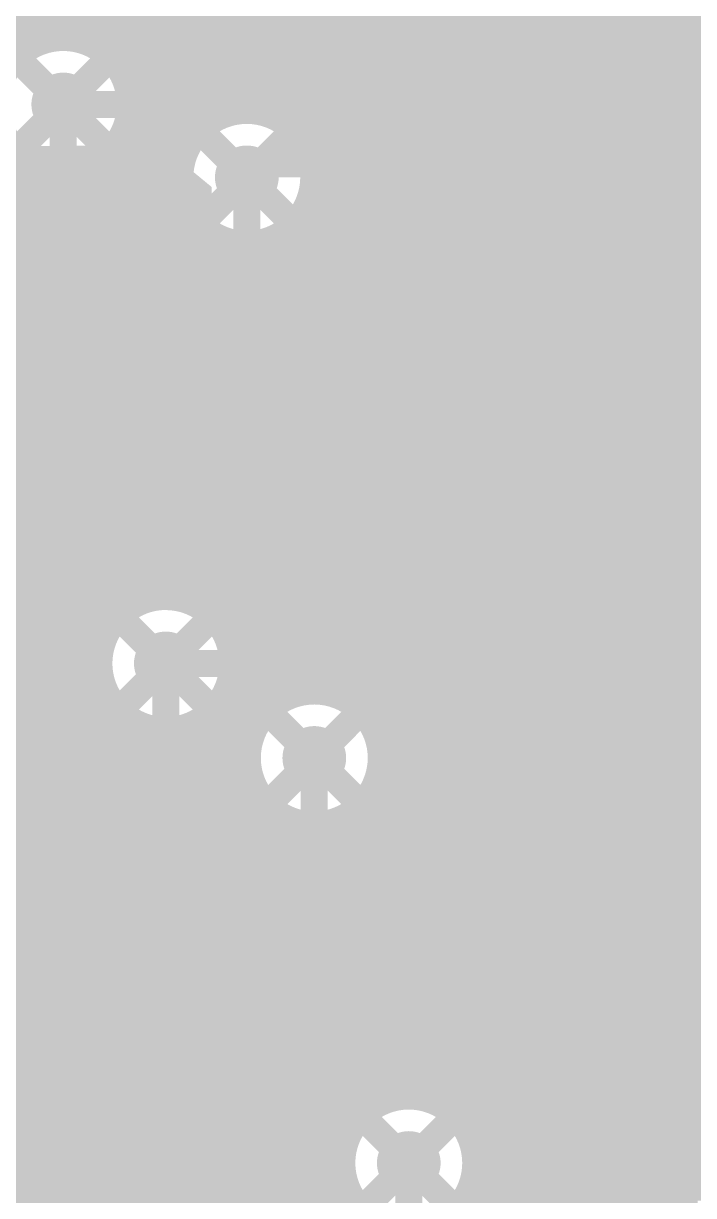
# Model space of a CAD drawing. Extents: x -3 to 92, y -53 to 125.
# Drawn here: x 4.63 to 10.93, y 78.56 to 89.59 of the extents above; entities that cross this region are included whole.
import ezdxf

# ---------------------------------------------------------------- set-up
doc = ezdxf.new("R2010")
doc.units = 0
doc.header["$MEASUREMENT"] = 0
doc.layers.get('0').update_dxf_attribs({"linetype": 'CONTINUOUS'})
for name, color, linetype in [('23-325-0_AST', 7, 'CONTINUOUS'), ('23-325-0_BOT', 7, 'CONTINUOUS'), ('23-325-0_DRD', 2, 'CONTINUOUS'), ('23-325-0_IN1', 4, 'CONTINUOUS'), ('23-325-0_IN2', 3, 'CONTINUOUS'), ('23-325-0_SMT', 10, 'CONTINUOUS'), ('23-325-0_SPT', 14, 'CONTINUOUS'), ('23-325-0_SST', 9, 'CONTINUOUS'), ('23-325-0_TOP', 12, 'CONTINUOUS'), ('THRUHOLE_TAP', 8, 'CONTINUOUS')]:
    doc.layers.add(name, color=color, linetype=linetype)

# ---------------------------------------------------------------- blocks, each defined once
blk = doc.blocks.new('RECTANGLE_43')
blk.add_solid([(1.09982, 0.8001), (1.09982, -0.8001), (-1.09982, 0.8001), (-1.09982, -0.8001)])
blk = doc.blocks.new('ROUND_68')
at = {"const_width": 0.29972}
blk.add_lwpolyline([(-0.14986, 0, 1), (0.14986, 0, 1)], format="xyb", close=True, dxfattribs=at)
blk = doc.blocks.new('ROUND_78')
at = {"const_width": 0.29972}
blk.add_lwpolyline([(-0.14986, 0, 1), (0.14986, 0, 1)], format="xyb", close=True, dxfattribs=at)
blk = doc.blocks.new('ROUND_79')
at = {"const_width": 0.29972}
blk.add_lwpolyline([(-0.14986, 0, 1), (0.14986, 0, 1)], format="xyb", close=True, dxfattribs=at)
blk = doc.blocks.new('RECTANGLE_46')
blk.add_solid([(1.0795, 1.3716), (1.0795, -1.3716), (-1.0795, 1.3716), (-1.0795, -1.3716)])
blk = doc.blocks.new('ROUND_84')
at = {"const_width": 0.10033}
blk.add_lwpolyline([(-0.050164, 0, 1), (0.050164, 0, 1)], format="xyb", close=True, dxfattribs=at)

msp = doc.modelspace()

# ---------------------------------------------------------------- linework, layer by layer
at = {"layer": '23-325-0_AST', "const_width": 0.1524}
for points in [[(4.73456, 88.35644), (5.8928, 88.3666), (6.3246, 88.011), (6.3246, 84.8106), (5.8674, 84.3534), (-1.2573, 84.36102), (-1.2573, 88.35898), (0.381, 88.35898), (4.73456, 88.35644)], [(9.0678, 87.45982), (9.0678, 88.15832), (15.0622, 88.15832), (15.0622, 87.45982)], [(9.0678, 85.26018), (9.0678, 84.56168), (15.0622, 84.56168), (15.0622, 85.36178)], [(4.73456, 82.64144), (5.8928, 82.6516), (6.3246, 82.296), (6.3246, 79.0956), (5.8674, 78.6384), (-1.2573, 78.64602), (-1.2573, 82.64398), (0.381, 82.64398), (4.73456, 82.64144)], [(9.0678, 81.74482), (9.0678, 82.44332), (15.0622, 82.44332), (15.0622, 81.74482)], [(9.0678, 79.54518), (9.0678, 78.84668), (15.0622, 78.84668), (15.0622, 79.64678)]]:
    msp.add_lwpolyline(points, dxfattribs=at)
at = {"layer": '23-325-0_BOT', "const_width": 0.254}
for points in [[(5.6134, 124.46), (5.6134, 88.98128)], [(5.842, 124.46), (5.842, 84.18322)], [(6.0706, 124.46), (6.0706, 84.1883)], [(6.2992, 124.46), (6.2992, 88.5952)], [(6.5278, 124.46), (6.5278, 88.7349)], [(6.7564, 124.46), (6.7564, 88.76792)], [(6.985, 109.474), (6.985, 88.71458)], [(7.2136, 109.09046), (7.2136, 88.54186)], [(7.4422, 108.86186), (7.4422, 83.30184)], [(7.6708, 108.63326), (7.6708, 83.22818)], [(7.8994, 108.40466), (7.8994, 83.01228)], [(8.128, 108.17606), (8.128, 79.48422)], [(8.3566, 107.94746), (8.3566, 79.4893)], [(8.5852, 107.71886), (8.5852, 79.40294)], [(8.8138, 107.49026), (8.8138, 79.15656)], [(9.0424, 107.26166), (9.0424, 76.9747)], [(5.3848, 107.0229), (5.3848, 89.32418)], [(9.271, 107.03306), (9.271, 77.07122)], [(5.1562, 106.77906), (5.1562, 89.4334)], [(9.4996, 106.80446), (9.4996, 77.0763)], [(4.7752, 106.6165), (4.7752, 89.41054)], [(4.9276, 106.6927), (4.9276, 89.44864)], [(9.7282, 106.57586), (9.7282, 76.98994)], [(9.9568, 106.34726), (9.9568, 76.74356)], [(10.1854, 106.11866), (10.1854, 76.31176)], [(10.414, 105.89006), (10.414, 67.17538)], [(10.6426, 105.66146), (10.6426, 67.2846)], [(10.7061, 94.2848), (10.7061, 69.46646)], [(10.7061, 89.6112), (4.7752, 89.6112)], [(10.7061, 89.3826), (5.29336, 89.3826)], [(10.7061, 89.154), (5.53974, 89.154)], [(10.7061, 88.9254), (5.6261, 88.9254)], [(4.953, 67.691), (5.0038, 67.7418), (5.0038, 88.8238)], [(5.6134, 88.66378), (5.6134, 84.0867)], [(6.4389, 88.6968), (5.62102, 88.6968)], [(10.7061, 88.6968), (7.02056, 88.6968)], [(6.19506, 88.4682), (5.5245, 88.4682)], [(10.7061, 88.4682), (7.26694, 88.4682)], [(5.461, 88.38946), (5.461, 83.93684)], [(6.1087, 88.2396), (5.461, 88.2396)], [(10.7061, 88.2396), (7.3533, 88.2396)], [(8.255, 57.08904), (8.255, 68.961), (6.731, 70.485), (6.731, 88.138)], [(6.11378, 88.011), (5.461, 88.011)], [(10.7061, 88.011), (7.34822, 88.011)], [(6.2103, 87.7824), (5.461, 87.7824)], [(10.7061, 87.7824), (7.2517, 87.7824)], [(6.2738, 87.70366), (6.2738, 84.11718)], [(7.1882, 87.70366), (7.1882, 83.28152)], [(7.2136, 87.7316), (7.2136, 83.2866)], [(6.2738, 87.5538), (5.461, 87.5538)], [(10.7061, 87.5538), (7.1882, 87.5538)], [(6.2738, 87.3252), (5.461, 87.3252)], [(10.7061, 87.3252), (7.1882, 87.3252)], [(6.2738, 87.0966), (5.461, 87.0966)], [(10.7061, 87.0966), (7.1882, 87.0966)], [(6.2738, 86.868), (5.461, 86.868)], [(10.7061, 86.868), (7.1882, 86.868)], [(6.2738, 86.6394), (5.461, 86.6394)], [(10.7061, 86.6394), (7.1882, 86.6394)], [(6.2738, 86.4108), (5.461, 86.4108)], [(10.7061, 86.4108), (7.1882, 86.4108)], [(6.2738, 86.1822), (5.461, 86.1822)], [(10.7061, 86.1822), (7.1882, 86.1822)], [(6.2738, 85.9536), (5.461, 85.9536)], [(10.7061, 85.9536), (7.1882, 85.9536)], [(6.2738, 85.725), (5.461, 85.725)], [(10.7061, 85.725), (7.1882, 85.725)], [(6.2738, 85.4964), (5.461, 85.4964)], [(10.7061, 85.4964), (7.1882, 85.4964)], [(6.2738, 85.2678), (5.461, 85.2678)], [(10.7061, 85.2678), (7.1882, 85.2678)], [(6.2738, 85.0392), (5.461, 85.0392)], [(10.7061, 85.0392), (7.1882, 85.0392)], [(6.2738, 84.8106), (5.461, 84.8106)], [(10.7061, 84.8106), (7.1882, 84.8106)], [(6.2738, 84.582), (5.461, 84.582)], [(10.7061, 84.582), (7.1882, 84.582)], [(6.2738, 84.3534), (5.461, 84.3534)], [(10.7061, 84.3534), (7.1882, 84.3534)], [(5.6769, 84.1248), (5.461, 84.1248)], [(10.7061, 84.1248), (7.1882, 84.1248)], [(10.7061, 83.8962), (7.1882, 83.8962)], [(10.7061, 83.6676), (7.1882, 83.6676)], [(5.969, 83.566), (5.969, 35.306), (2.413, 31.75), (2.413, 29.845)], [(10.7061, 83.439), (7.1882, 83.439)], [(10.7061, 83.2104), (7.70128, 83.2104)], [(10.7061, 82.9818), (7.91718, 82.9818)], [(8.89, 27.94), (8.89, 69.088), (7.366, 70.612), (7.366, 82.677)], [(10.7061, 82.7532), (7.99084, 82.7532)], [(10.7061, 82.5246), (7.9756, 82.5246)], [(7.8994, 82.34172), (7.8994, 79.3877)], [(7.8232, 82.24266), (7.8232, 79.3242)], [(10.7061, 82.296), (7.86638, 82.296)], [(10.7061, 82.0674), (7.8232, 82.0674)], [(10.7061, 81.8388), (7.8232, 81.8388)], [(10.7061, 81.6102), (7.8232, 81.6102)], [(10.7061, 81.3816), (7.8232, 81.3816)], [(10.7061, 81.153), (7.8232, 81.153)], [(10.7061, 80.9244), (7.8232, 80.9244)], [(10.7061, 80.6958), (7.8232, 80.6958)], [(10.7061, 80.4672), (7.8232, 80.4672)], [(10.7061, 80.2386), (7.8232, 80.2386)], [(10.7061, 80.01), (7.8232, 80.01)], [(10.7061, 79.7814), (7.8232, 79.7814)], [(10.7061, 79.5528), (7.8232, 79.5528)], [(10.7061, 79.3242), (8.6868, 79.3242)], [(10.7061, 79.0956), (8.84174, 79.0956)], [(8.255, 78.867), (8.255, 70.612), (9.398, 69.469), (9.398, 41.402), (11.43, 39.37)], [(10.7061, 78.867), (8.88492, 78.867)], [(10.7061, 78.6384), (8.84174, 78.6384)], [(8.8138, 78.5749), (8.8138, 76.69022)]]:
    msp.add_lwpolyline(points, dxfattribs=at)
for points in [[(5.0038, 89.45372, 0.0931481), (4.77512, 89.41075)], [(5.63372, 88.8238, 0.4142136), (5.0038, 89.45372)], [(5.461, 88.38946, 0.1922583), (5.63442, 88.8238)], [(6.731, 88.76792, 0.4142136), (6.10108, 88.138)], [(7.36092, 88.138, 0.4142136), (6.731, 88.76792)], [(6.10108, 88.138, 0.1922579), (6.27431, 87.70414)], [(7.1882, 87.70366, 0.1922583), (7.36162, 88.138)], [(5.969, 84.19592, 0.239482), (5.46022, 83.93741)], [(6.2738, 84.11718, 0.1269607), (5.969, 84.19584)], [(7.366, 83.30692, 0.0716356), (7.18826, 83.28132)], [(7.99592, 82.677, 0.4142136), (7.366, 83.30692)], [(7.8232, 82.24266, 0.1922583), (7.99662, 82.677)], [(8.255, 79.49692, 0.1915), (7.82248, 79.32496)], [(8.88492, 78.867, 0.4142136), (8.255, 79.49692)], [(8.7122, 78.43266, 0.1922583), (8.88562, 78.867)]]:
    msp.add_lwpolyline(points, format="xyb", dxfattribs=at)
at = {"layer": '23-325-0_DRD', "const_width": 0.254}
for points in [[(5.6388, 89.4588), (4.3688, 88.1888)], [(5.6388, 88.1888), (4.3688, 89.4588)], [(7.366, 88.773), (6.096, 87.503)], [(7.366, 87.503), (6.096, 88.773)], [(6.604, 84.201), (5.334, 82.931)], [(6.604, 82.931), (5.334, 84.201)], [(8.001, 83.312), (6.731, 82.042)], [(8.001, 82.042), (6.731, 83.312)], [(8.89, 79.502), (7.62, 78.232)], [(8.89, 78.232), (7.62, 79.502)]]:
    msp.add_lwpolyline(points, dxfattribs=at)
at = {"layer": '23-325-0_IN1', "const_width": 0.254}
for points in [[(5.588, 124.46), (5.588, 89.06002)], [(5.8166, 124.46), (5.8166, 84.1756)], [(6.0452, 124.46), (6.0452, 84.19084)], [(6.2738, 124.46), (6.2738, 88.5698)], [(6.5024, 124.46), (6.5024, 88.72474)], [(6.731, 124.46), (6.731, 88.76792)], [(6.9596, 124.46), (6.9596, 88.72474)], [(8.3312, 124.46), (8.3312, 79.49184)], [(8.5598, 124.46), (8.5598, 79.41818)], [(8.7884, 124.46), (8.7884, 79.20228)], [(9.017, 124.46), (9.017, 76.95438)], [(9.2456, 124.46), (9.2456, 77.0636)], [(9.4742, 124.46), (9.4742, 77.07884)], [(9.7028, 124.46), (9.7028, 77.00518)], [(9.9314, 124.46), (9.9314, 76.78928)], [(10.16, 124.46), (10.16, 42.92092)], [(10.3886, 124.46), (10.3886, 42.87774)], [(10.6172, 124.46), (10.6172, 42.7228)], [(7.1882, 109.14126), (7.1882, 88.5698)], [(8.1026, 109.1946), (8.1026, 79.4766)], [(7.874, 109.02442), (7.874, 83.04784)], [(7.4168, 109.0041), (7.4168, 83.30438)], [(7.6454, 108.97108), (7.6454, 83.24088)], [(5.3594, 106.97972), (5.3594, 89.3445)], [(5.1308, 106.76382), (5.1308, 89.44102)], [(4.6736, 106.70286), (4.6736, 89.35974)], [(4.9022, 106.69016), (4.9022, 89.4461)], [(10.8458, 93.91142), (10.8458, 69.6468)], [(30.19806, 89.6112), (-2.413, 89.6112)], [(4.7117, 89.3826), (-2.413, 89.3826)], [(30.1117, 89.3826), (5.29336, 89.3826)], [(30.11678, 89.154), (5.53974, 89.154)], [(21.92274, 88.9254), (5.6261, 88.9254)], [(6.4389, 88.6968), (5.62102, 88.6968)], [(21.42998, 88.6968), (7.02056, 88.6968)], [(5.588, 88.58758), (5.588, 84.06638)], [(6.19506, 88.4682), (5.5245, 88.4682)], [(21.19122, 88.4682), (7.26694, 88.4682)], [(5.3594, 88.3031), (5.3594, 83.72348)], [(4.76758, 88.2396), (-2.413, 88.2396)], [(4.6736, 88.28786), (4.6736, 68.25488)], [(4.9022, 88.2015), (4.9022, 68.31838)], [(5.1308, 88.20658), (5.1308, 68.29552)], [(6.1087, 88.2396), (5.24002, 88.2396)], [(21.04136, 88.2396), (7.3533, 88.2396)], [(6.11378, 88.011), (-2.413, 88.011)], [(20.94992, 88.011), (7.34822, 88.011)], [(6.2103, 87.7824), (-2.413, 87.7824)], [(20.9042, 87.7824), (7.2517, 87.7824)], [(6.2738, 87.70366), (6.2738, 84.11718)], [(7.1882, 87.70366), (7.1882, 83.28152)], [(6.49478, 87.5538), (-2.413, 87.5538)], [(6.5024, 87.55126), (6.5024, 83.90128)], [(6.9596, 87.55126), (6.9596, 83.15706)], [(20.89658, 87.5538), (6.96722, 87.5538)], [(6.731, 87.50808), (6.731, 69.79158)], [(20.9296, 87.3252), (-2.413, 87.3252)], [(21.0058, 87.0966), (-2.413, 87.0966)], [(12.32662, 86.868), (-2.413, 86.868)], [(12.13612, 86.6394), (-2.413, 86.6394)], [(12.07262, 86.4108), (-2.413, 86.4108)], [(12.09548, 86.1822), (-2.413, 86.1822)], [(12.2174, 85.9536), (-2.413, 85.9536)], [(58.35904, 85.725), (-2.413, 85.725)], [(58.35904, 85.4964), (-2.413, 85.4964)], [(58.35904, 85.2678), (-2.413, 85.2678)], [(72.42302, 85.0392), (-2.413, 85.0392)], [(28.0416, 84.8106), (-2.413, 84.8106)], [(27.87142, 84.582), (-2.413, 84.582)], [(27.81808, 84.3534), (-2.413, 84.3534)], [(5.6769, 84.1248), (-2.413, 84.1248)], [(27.8511, 84.1248), (6.25856, 84.1248)], [(5.43306, 83.8962), (-2.413, 83.8962)], [(27.98826, 83.8962), (6.50494, 83.8962)], [(5.3467, 83.6676), (-2.413, 83.6676)], [(62.36208, 83.6676), (6.5913, 83.6676)], [(5.35178, 83.439), (-2.413, 83.439)], [(5.3594, 83.40598), (5.3594, 68.17106)], [(62.41542, 83.439), (6.58622, 83.439)], [(6.5024, 83.23072), (6.5024, 69.61886)], [(5.4483, 83.2104), (-2.413, 83.2104)], [(7.03072, 83.2104), (6.4897, 83.2104)], [(21.92274, 83.2104), (7.70128, 83.2104)], [(5.588, 83.06308), (5.588, 52.9844)], [(6.2738, 83.01482), (6.2738, 39.27094)], [(5.73278, 82.9818), (-2.413, 82.9818)], [(5.8166, 82.95386), (5.8166, -4.572)], [(6.0452, 82.94116), (6.0452, 39.02456)], [(6.81482, 82.9818), (6.20522, 82.9818)], [(21.42998, 82.9818), (7.91718, 82.9818)], [(6.74116, 82.7532), (-2.413, 82.7532)], [(21.19122, 82.7532), (7.99084, 82.7532)], [(6.75386, 82.5246), (-2.413, 82.5246)], [(21.04136, 82.5246), (7.9756, 82.5246)], [(6.86308, 82.296), (-2.413, 82.296)], [(20.94992, 82.296), (7.86638, 82.296)], [(7.874, 82.30362), (7.874, 79.36738)], [(6.9596, 82.1944), (6.9596, 69.84492)], [(7.20598, 82.0674), (-2.413, 82.0674)], [(7.1882, 82.07248), (7.1882, 69.8119)], [(7.4168, 82.04962), (7.4168, 69.6722)], [(20.9042, 82.0674), (7.52348, 82.0674)], [(7.6454, 82.11312), (7.6454, 79.02448)], [(20.89658, 81.8388), (-2.413, 81.8388)], [(20.9296, 81.6102), (-2.413, 81.6102)], [(21.0058, 81.3816), (-2.413, 81.3816)], [(12.32662, 81.153), (-2.413, 81.153)], [(12.13612, 80.9244), (-2.413, 80.9244)], [(12.07262, 80.6958), (-2.413, 80.6958)], [(12.09548, 80.4672), (-2.413, 80.4672)], [(12.2174, 80.2386), (-2.413, 80.2386)], [(72.47636, 80.01), (-2.413, 80.01)], [(72.29094, 79.7814), (-2.413, 79.7814)], [(72.20458, 79.5528), (-2.413, 79.5528)], [(7.82066, 79.3242), (-2.413, 79.3242)], [(70.12178, 79.3242), (8.6868, 79.3242)], [(7.66826, 79.0956), (-2.413, 79.0956)], [(30.06598, 79.0956), (8.84174, 79.0956)], [(7.62508, 78.867), (-2.413, 78.867)], [(29.72308, 78.867), (8.88492, 78.867)], [(7.6454, 78.70698), (7.6454, 57.24906)], [(7.66826, 78.6384), (-2.413, 78.6384)], [(29.61386, 78.6384), (8.84174, 78.6384)], [(8.7884, 78.53172), (8.7884, 76.61148)]]:
    msp.add_lwpolyline(points, dxfattribs=at)
for points in [[(5.0038, 89.45372, 0.4142136), (4.37388, 88.8238)], [(5.63372, 88.8238, 0.4142136), (5.0038, 89.45372)], [(4.37388, 88.8238, 0.4142136), (5.0038, 88.19388)], [(5.0038, 88.19388, 0.4142136), (5.63372, 88.8238)], [(6.731, 88.76792, 0.4142136), (6.10108, 88.138)], [(7.36092, 88.138, 0.4142136), (6.731, 88.76792)], [(6.10108, 88.138, 0.4142136), (6.731, 87.50808)], [(6.731, 87.50808, 0.4142136), (7.36092, 88.138)], [(5.969, 84.19592, 0.4142136), (5.33908, 83.566)], [(6.59892, 83.566, 0.4142136), (5.969, 84.19592)], [(5.33908, 83.566, 0.4142136), (5.969, 82.93608)], [(5.969, 82.93608, 0.4142136), (6.59892, 83.566)], [(7.366, 83.30692, 0.4142136), (6.73608, 82.677)], [(7.99592, 82.677, 0.4142136), (7.366, 83.30692)], [(6.73608, 82.677, 0.4142136), (7.366, 82.04708)], [(7.366, 82.04708, 0.4142136), (7.99592, 82.677)], [(8.255, 79.49692, 0.4142136), (7.62508, 78.867)], [(8.88492, 78.867, 0.4142136), (8.255, 79.49692)], [(7.62508, 78.867, 0.4142136), (8.255, 78.23708)], [(8.255, 78.23708, 0.4142136), (8.88492, 78.867)]]:
    msp.add_lwpolyline(points, format="xyb", dxfattribs=at)
at = {"layer": '23-325-0_SST', "const_width": 0.1524}
for points in [[(9.4361, 89.40546), (9.37514, 89.5731), (9.01954, 89.5731), (8.96112, 89.40546), (8.96112, 89.23528), (9.01954, 89.0651), (9.37514, 89.0651), (9.4361, 88.89746), (9.4361, 88.72728), (9.37514, 88.5571), (9.01954, 88.5571), (8.96112, 88.72728)], [(10.03554, 89.23528), (10.03554, 89.0651), (9.85774, 88.5571), (9.79932, 88.72728), (9.79932, 89.5731)], [(10.2743, 89.5731), (10.2743, 88.72728), (10.21334, 88.5571), (10.03554, 89.0651)], [(10.63752, 88.72728), (10.69594, 88.5571), (11.05154, 88.5571), (11.1125, 88.72728), (11.1125, 89.0651), (10.99312, 89.23528), (10.63752, 89.23528), (10.63752, 89.5731), (11.1125, 89.5731)], [(4.73456, 88.35644), (0.381, 88.35898), (-1.2573, 88.35898), (-1.2573, 84.36102), (5.8674, 84.3534), (6.3246, 84.8106), (6.3246, 88.011), (5.8928, 88.3666), (4.73456, 88.35644)], [(6.0198, 88.265), (6.0706, 88.2142)], [(6.0198, 88.265), (6.1214, 88.1634), (6.096, 88.138), (6.096, 84.6328)], [(5.5372, 88.17864), (5.5372, 87.89162)], [(5.67436, 88.16086), (5.67436, 87.9094)], [(6.0706, 88.2142), (6.1214, 88.138)], [(6.1214, 88.138), (6.2738, 88.011)], [(6.1214, 88.138), (6.1214, 84.6582)], [(15.0622, 87.45982), (15.0622, 88.15832), (9.0678, 88.15832), (9.0678, 87.45982)], [(5.71246, 88.12276), (5.461, 88.12276)], [(6.25602, 88.02624), (6.096, 88.02624)], [(6.25856, 88.0237), (6.25856, 84.79536)], [(5.73024, 87.9856), (5.44322, 87.9856)], [(6.2738, 88.011), (6.2738, 84.8106)], [(6.2738, 87.88908), (6.096, 87.88908)], [(7.80542, 87.18042), (7.29742, 87.43442), (7.29742, 87.6046), (7.80542, 87.8586)], [(6.2738, 87.75192), (6.096, 87.75192)], [(6.2738, 87.61476), (6.096, 87.61476)], [(6.2738, 87.4776), (6.096, 87.4776)], [(6.78942, 87.52078), (7.29742, 87.52078)], [(6.2738, 87.34044), (6.096, 87.34044)], [(6.2738, 87.20328), (6.096, 87.20328)], [(6.2738, 87.06612), (6.096, 87.06612)], [(6.2738, 86.92896), (6.096, 86.92896)], [(6.2738, 86.7918), (6.096, 86.7918)], [(7.29742, 86.11362), (7.29742, 86.7918)], [(6.2738, 86.65464), (6.096, 86.65464)], [(6.2738, 86.51748), (6.096, 86.51748)], [(6.2738, 86.38032), (6.096, 86.38032)], [(6.2738, 86.24316), (6.096, 86.24316)], [(6.2738, 86.106), (6.096, 86.106)], [(6.2738, 85.96884), (6.096, 85.96884)], [(6.2738, 85.83168), (6.096, 85.83168)], [(6.2738, 85.69452), (6.096, 85.69452)], [(6.2738, 85.55736), (6.096, 85.55736)], [(6.2738, 85.4202), (6.096, 85.4202)], [(6.2738, 85.28304), (6.096, 85.28304)], [(15.0622, 85.36178), (15.0622, 84.56168), (9.0678, 84.56168), (9.0678, 85.26018)], [(6.2738, 85.14588), (6.096, 85.14588)], [(6.2738, 85.00872), (6.096, 85.00872)], [(6.2738, 84.87156), (6.096, 84.87156)], [(6.2738, 84.8106), (6.096, 84.6328)], [(6.1976, 84.7344), (6.096, 84.7344)], [(9.6901, 83.56346), (9.62914, 83.7311), (9.27354, 83.7311), (9.21512, 83.56346), (9.21512, 83.39328), (9.27354, 83.2231), (9.62914, 83.2231), (9.6901, 83.05546), (9.6901, 82.88528), (9.62914, 82.7151), (9.27354, 82.7151), (9.21512, 82.88528)], [(10.28954, 83.39328), (10.28954, 83.2231), (10.11174, 82.7151), (10.05332, 82.88528), (10.05332, 83.7311)], [(10.5283, 83.7311), (10.5283, 82.88528), (10.46734, 82.7151), (10.28954, 83.2231)], [(10.89152, 82.88528), (11.0109, 82.7151), (11.24712, 82.7151), (11.3665, 82.88528), (11.3665, 83.05546), (11.12774, 83.39328), (11.3665, 83.7311), (10.89152, 83.7311)], [(4.73456, 82.64144), (0.381, 82.64398), (-1.2573, 82.64398), (-1.2573, 78.64602), (5.8674, 78.6384), (6.3246, 79.0956), (6.3246, 82.296), (5.8928, 82.6516), (4.73456, 82.64144)], [(6.0198, 82.55), (6.0706, 82.4992)], [(6.0198, 82.55), (6.1214, 82.4484), (6.096, 82.423), (6.096, 78.9178)], [(5.71246, 82.40776), (5.461, 82.40776)], [(5.5372, 82.46364), (5.5372, 82.17662)], [(5.67436, 82.44586), (5.67436, 82.1944)], [(6.0706, 82.4992), (6.1214, 82.423)], [(6.1214, 82.423), (6.2738, 82.296)], [(6.1214, 82.423), (6.1214, 78.9432)], [(15.0622, 81.74482), (15.0622, 82.44332), (9.0678, 82.44332), (9.0678, 81.74482)], [(6.25602, 82.31124), (6.096, 82.31124)], [(6.25856, 82.3087), (6.25856, 79.08036)], [(6.2738, 82.296), (6.2738, 79.0956)], [(5.73024, 82.2706), (5.44322, 82.2706)], [(6.2738, 82.17408), (6.096, 82.17408)], [(6.78942, 81.55178), (6.78942, 82.05978), (7.80542, 81.55178), (7.80542, 82.05978)], [(6.2738, 82.03692), (6.096, 82.03692)], [(6.2738, 81.89976), (6.096, 81.89976)], [(6.2738, 81.7626), (6.096, 81.7626)], [(6.2738, 81.62544), (6.096, 81.62544)], [(6.2738, 81.48828), (6.096, 81.48828)], [(6.2738, 81.35112), (6.096, 81.35112)], [(6.2738, 81.21396), (6.096, 81.21396)], [(6.2738, 81.0768), (6.096, 81.0768)], [(7.29742, 80.48498), (7.29742, 81.16062)], [(6.2738, 80.93964), (6.096, 80.93964)], [(6.2738, 80.80248), (6.096, 80.80248)], [(7.63778, 80.8228), (6.9596, 80.8228)], [(6.2738, 80.66532), (6.096, 80.66532)], [(6.2738, 80.52816), (6.096, 80.52816)], [(6.2738, 80.391), (6.096, 80.391)], [(6.2738, 80.25384), (6.096, 80.25384)], [(6.2738, 80.11668), (6.096, 80.11668)], [(6.2738, 79.97952), (6.096, 79.97952)], [(6.2738, 79.84236), (6.096, 79.84236)], [(6.2738, 79.7052), (6.096, 79.7052)], [(15.0622, 79.64678), (15.0622, 78.84668), (9.0678, 78.84668), (9.0678, 79.54518)], [(6.2738, 79.56804), (6.096, 79.56804)], [(6.2738, 79.43088), (6.096, 79.43088)], [(6.2738, 79.29372), (6.096, 79.29372)], [(6.2738, 79.15656), (6.096, 79.15656)], [(6.2738, 79.0956), (6.096, 78.9178)], [(6.1976, 79.0194), (6.096, 79.0194)]]:
    msp.add_lwpolyline(points, dxfattribs=at)
for points in [[(5.588, 88.1888, 0.4142136), (5.4356, 88.0364)], [(5.7404, 88.0364, 0.4142136), (5.588, 88.1888)], [(5.4356, 88.0364, 0.4142136), (5.588, 87.884)], [(5.588, 87.884, 0.4142136), (5.7404, 88.0364)], [(5.588, 82.4738, 0.4142136), (5.4356, 82.3214)], [(5.7404, 82.3214, 0.4142136), (5.588, 82.4738)], [(5.4356, 82.3214, 0.4142136), (5.588, 82.169)], [(5.588, 82.169, 0.4142136), (5.7404, 82.3214)]]:
    msp.add_lwpolyline(points, format="xyb", dxfattribs=at)
at = {"layer": '23-325-0_TOP'}
for points, const_width in [([(5.0038, 88.8238), (21.0312, 88.8238), (22.225, 87.63)], 0.254), ([(6.731, 88.138), (6.858, 88.265), (18.669, 88.265), (20.701, 86.233), (23.368, 86.233), (24.765, 87.63)], 0.254), ([(6.1595, 87.87384), (6.1595, 87.0077)], 0.254), ([(6.2103, 87.7824), (6.1595, 87.7824)], 0.254), ([(18.5039, 87.7824), (7.2517, 87.7824)], 0.254), ([(18.4785, 87.8078), (7.26694, 87.8078)], 0.254), ([(7.4168, 87.8078), (7.4168, 87.0077)], 0.254), ([(7.6454, 87.8078), (7.6454, 87.0077)], 0.254), ([(7.874, 87.8078), (7.874, 87.0077)], 0.254), ([(8.1026, 87.8078), (8.1026, 87.4903)], 0.254), ([(8.3312, 87.8078), (8.3312, 87.4903)], 0.254), ([(8.5598, 87.8078), (8.5598, 87.4903)], 0.254), ([(8.7884, 87.8078), (8.7884, 87.4903)], 0.254), ([(9.017, 87.8078), (9.017, 87.4903)], 0.254), ([(9.2456, 87.8078), (9.2456, 87.4903)], 0.254), ([(9.4742, 87.8078), (9.4742, 87.4903)], 0.254), ([(9.7028, 87.8078), (9.7028, 87.4903)], 0.254), ([(9.9314, 87.8078), (9.9314, 87.4903)], 0.254), ([(10.16, 87.8078), (10.16, 87.4903)], 0.254), ([(10.3886, 87.8078), (10.3886, 87.4903)], 0.254), ([(10.6172, 87.8078), (10.6172, 87.4903)], 0.254), ([(10.8458, 87.8078), (10.8458, 86.2076)], 0.254), ([(6.2738, 87.70366), (6.2738, 87.0077)], 0.254), ([(7.1882, 87.70366), (7.1882, 87.0077)], 0.254), ([(6.49478, 87.5538), (6.1595, 87.5538)], 0.254), ([(6.5024, 87.55126), (6.5024, 87.0077)], 0.254), ([(6.9596, 87.55126), (6.9596, 87.0077)], 0.254), ([(18.7325, 87.5538), (6.96722, 87.5538)], 0.254), ([(6.731, 87.50808), (6.731, 87.0077)], 0.254), ([(10.795, 87.4903), (7.93496, 87.4903)], 0.254), ([(7.93496, 87.4903), (7.93496, 87.0077)], 0.254), ([(10.795, 87.4903), (10.795, 86.2584)], 0.254), ([(7.93496, 87.3252), (6.1595, 87.3252)], 0.254), ([(13.335, 87.3252), (10.795, 87.3252)], 0.254), ([(7.93496, 87.0966), (6.1595, 87.0966)], 0.254), ([(13.335, 87.0966), (10.795, 87.0966)], 0.254), ([(7.93496, 87.0077), (6.1595, 87.0077)], 0.254), ([(13.335, 86.868), (10.795, 86.868)], 0.254), ([(13.335, 86.6394), (10.795, 86.6394)], 0.254), ([(9.36498, 86.36), (4.7498, 86.36)], 0.635), ([(9.36498, 86.36), (9.779, 86.36), (11.811, 84.328), (28.448, 84.328)], 0.635), ([(29.21, 83.566), (28.448, 84.328), (11.811, 84.328), (9.779, 86.36), (9.36498, 86.36)], 0.635), ([(13.335, 86.4108), (10.795, 86.4108)], 0.254), ([(10.795, 86.2584), (12.0777, 84.9757)], 0.254), ([(10.795, 86.2584), (12.0777, 84.9757)], 0.254), ([(13.335, 86.1822), (10.8712, 86.1822)], 0.254), ([(7.93496, 85.725), (6.1595, 85.725)], 0.254), ([(7.93496, 85.7123), (6.1595, 85.7123)], 0.254), ([(6.1595, 85.7123), (6.1595, 84.6582)], 0.254), ([(6.2738, 85.7123), (6.2738, 84.11718)], 0.254), ([(6.5024, 85.7123), (6.5024, 84.0232)], 0.254), ([(6.731, 85.7123), (6.731, 84.0232)], 0.254), ([(6.9596, 85.7123), (6.9596, 84.0232)], 0.254), ([(7.1882, 85.7123), (7.1882, 84.0232)], 0.254), ([(7.4168, 85.7123), (7.4168, 84.0232)], 0.254), ([(7.6454, 85.7123), (7.6454, 84.0232)], 0.254), ([(7.874, 85.7123), (7.874, 84.0232)], 0.254), ([(7.93496, 85.7123), (7.93496, 85.2297)], 0.254), ([(7.93496, 85.4964), (6.1595, 85.4964)], 0.254), ([(7.93496, 85.2678), (6.1595, 85.2678)], 0.254), ([(9.99236, 85.2297), (7.93496, 85.2297)], 0.254), ([(8.1026, 85.2297), (8.1026, 84.0232)], 0.254), ([(8.3312, 85.2297), (8.3312, 84.0232)], 0.254), ([(8.5598, 85.2297), (8.5598, 84.0232)], 0.254), ([(8.7884, 85.2297), (8.7884, 84.0232)], 0.254), ([(9.017, 85.2297), (9.017, 84.0232)], 0.254), ([(9.2456, 85.2297), (9.2456, 84.0232)], 0.254), ([(9.4742, 85.2297), (9.4742, 84.0232)], 0.254), ([(9.7028, 85.2297), (9.7028, 84.0232)], 0.254), ([(9.9314, 85.2297), (9.9314, 84.0232)], 0.254), ([(9.99236, 85.2297), (11.19886, 84.0232)], 0.254), ([(9.99236, 85.2297), (11.19886, 84.0232)], 0.254), ([(10.18286, 85.0392), (6.1595, 85.0392)], 0.254), ([(10.16, 85.06206), (10.16, 84.0232)], 0.254), ([(10.41146, 84.8106), (6.1595, 84.8106)], 0.254), ([(10.3886, 84.83346), (10.3886, 84.0232)], 0.254), ([(6.1595, 84.6582), (3.7592, 84.6582)], 0.254), ([(4.6736, 84.6582), (4.6736, 82.3468)], 0.254), ([(4.9022, 84.6582), (4.9022, 82.3468)], 0.254), ([(5.1308, 84.6582), (5.1308, 82.3468)], 0.254), ([(5.3594, 84.6582), (5.3594, 83.72348)], 0.254), ([(5.588, 84.6582), (5.588, 84.06638)], 0.254), ([(5.8166, 84.6582), (5.8166, 84.1756)], 0.254), ([(6.0452, 84.6582), (6.0452, 84.19084)], 0.254), ([(10.64006, 84.582), (3.7592, 84.582)], 0.254), ([(10.6172, 84.60486), (10.6172, 84.0232)], 0.254), ([(10.86866, 84.3534), (3.7592, 84.3534)], 0.254), ([(10.8458, 84.37626), (10.8458, 84.0232)], 0.254), ([(5.6769, 84.1248), (3.7592, 84.1248)], 0.254), ([(11.09726, 84.1248), (6.25856, 84.1248)], 0.254), ([(11.19886, 84.0232), (6.4008, 84.0232)], 0.254), ([(5.43306, 83.8962), (3.7592, 83.8962)], 0.254), ([(5.3467, 83.6676), (3.7592, 83.6676)], 0.254), ([(22.225, 81.915), (21.844, 81.915), (20.193, 83.566), (5.969, 83.566)], 0.254), ([(5.35178, 83.439), (3.7592, 83.439)], 0.254), ([(5.3594, 83.40598), (5.3594, 82.3468)], 0.254), ([(5.4483, 83.2104), (3.7592, 83.2104)], 0.254), ([(5.588, 83.06308), (5.588, 82.3468)], 0.254), ([(6.2738, 83.01482), (6.2738, 81.2927)], 0.254), ([(6.90626, 83.1088), (6.4008, 83.1088)], 0.254), ([(6.5024, 83.1088), (6.5024, 81.2927)], 0.254), ([(6.731, 83.1088), (6.731, 81.2927)], 0.254), ([(7.366, 82.677), (7.747, 83.058), (19.177, 83.058), (21.717, 80.518), (23.368, 80.518), (24.765, 81.915)], 0.254), ([(5.73278, 82.9818), (3.7592, 82.9818)], 0.254), ([(5.8166, 82.95386), (5.8166, 82.3468)], 0.254), ([(6.0452, 82.94116), (6.0452, 82.3468)], 0.254), ([(6.81482, 82.9818), (6.20522, 82.9818)], 0.254), ([(6.74116, 82.7532), (3.7592, 82.7532)], 0.254), ([(18.9865, 82.6008), (7.99084, 82.6008)], 0.254), ([(8.1026, 82.6008), (8.1026, 81.7753)], 0.254), ([(8.3312, 82.6008), (8.3312, 81.7753)], 0.254), ([(8.5598, 82.6008), (8.5598, 81.7753)], 0.254), ([(8.7884, 82.6008), (8.7884, 81.7753)], 0.254), ([(9.017, 82.6008), (9.017, 81.7753)], 0.254), ([(9.2456, 82.6008), (9.2456, 81.7753)], 0.254), ([(9.4742, 82.6008), (9.4742, 81.7753)], 0.254), ([(9.7028, 82.6008), (9.7028, 81.7753)], 0.254), ([(9.9314, 82.6008), (9.9314, 81.7753)], 0.254), ([(10.16, 82.6008), (10.16, 81.7753)], 0.254), ([(10.3886, 82.6008), (10.3886, 81.7753)], 0.254), ([(10.6172, 82.6008), (10.6172, 81.7753)], 0.254), ([(10.8458, 82.6008), (10.8458, 80.1116)], 0.254), ([(6.75386, 82.5246), (3.7592, 82.5246)], 0.254), ([(19.0627, 82.5246), (7.9756, 82.5246)], 0.254), ([(6.1595, 82.3468), (3.7592, 82.3468)], 0.254), ([(6.1595, 82.3468), (6.1595, 81.2927)], 0.254), ([(6.86308, 82.296), (6.1595, 82.296)], 0.254), ([(19.2913, 82.296), (7.86638, 82.296)], 0.254), ([(7.874, 82.30362), (7.874, 81.2927)], 0.254), ([(6.9596, 82.1944), (6.9596, 81.2927)], 0.254), ([(7.20598, 82.0674), (6.1595, 82.0674)], 0.254), ([(7.1882, 82.07248), (7.1882, 81.2927)], 0.254), ([(7.4168, 82.04962), (7.4168, 81.2927)], 0.254), ([(19.5199, 82.0674), (7.52348, 82.0674)], 0.254), ([(7.6454, 82.11312), (7.6454, 81.2927)], 0.254), ([(19.7485, 81.8388), (6.1595, 81.8388)], 0.254), ([(10.795, 81.7753), (7.93496, 81.7753)], 0.254), ([(7.93496, 81.7753), (7.93496, 81.2927)], 0.254), ([(10.795, 81.7753), (10.795, 80.1624)], 0.254), ([(7.93496, 81.6102), (6.1595, 81.6102)], 0.254), ([(13.335, 81.6102), (10.795, 81.6102)], 0.254), ([(7.93496, 81.3816), (6.1595, 81.3816)], 0.254), ([(13.335, 81.3816), (10.795, 81.3816)], 0.254), ([(7.93496, 81.2927), (6.1595, 81.2927)], 0.254), ([(13.335, 81.153), (10.795, 81.153)], 0.254), ([(13.335, 80.9244), (10.795, 80.9244)], 0.254), ([(9.36498, 80.645), (4.7498, 80.645)], 0.635), ([(9.36498, 80.645), (9.398, 80.645), (11.557, 78.486), (30.226, 78.486), (32.258, 78.486), (33.147, 79.375), (33.38576, 79.375)], 0.635), ([(13.335, 80.6958), (10.795, 80.6958)], 0.254), ([(13.335, 80.4672), (10.795, 80.4672)], 0.254), ([(13.335, 80.2386), (10.795, 80.2386)], 0.254), ([(10.795, 80.1624), (11.8237, 79.1337)], 0.254), ([(13.335, 80.01), (10.9474, 80.01)], 0.254), ([(22.225, 76.2), (20.955, 77.47), (9.652, 77.47), (8.255, 78.867)], 0.254)]:
    msp.add_lwpolyline(points, dxfattribs=dict(at, const_width=const_width))
at = {"layer": '23-325-0_TOP', "const_width": 0.254}
for points in [[(6.1595, 87.87384, 0.2923861), (6.731, 87.50808)], [(6.731, 87.50808, 0.2603041), (7.2673, 87.80758)], [(5.969, 84.19592, 0.4142136), (5.33908, 83.566)], [(6.4008, 84.0232, 0.1914993), (5.969, 84.19487)], [(5.33908, 83.566, 0.4142136), (5.969, 82.93608)], [(5.969, 82.93608, 0.1914988), (6.40152, 83.10804)], [(6.90626, 83.1088, 0.1907828), (6.73528, 82.677)], [(6.73608, 82.677, 0.4142136), (7.366, 82.04708)], [(7.366, 82.04708, 0.3791023), (7.99084, 82.6008)]]:
    msp.add_lwpolyline(points, format="xyb", dxfattribs=at)

# ---------------------------------------------------------------- block references
at = {"layer": '23-325-0_AST'}
for p in [(9.36498, 86.36), (9.36498, 80.645)]:
    msp.add_blockref('RECTANGLE_43', p, dxfattribs=at)
at = {"layer": '23-325-0_BOT'}
for p in [(5.0038, 88.8238), (6.731, 88.138), (5.969, 83.566), (7.366, 82.677), (8.255, 78.867)]:
    msp.add_blockref('ROUND_68', p, dxfattribs=at)
at = {"layer": '23-325-0_IN1'}
for name, p in [('ROUND_78', (5.0038, 88.8238)), ('ROUND_79', (6.731, 88.138)), ('ROUND_78', (5.969, 83.566)), ('ROUND_79', (7.366, 82.677)), ('ROUND_79', (8.255, 78.867))]:
    msp.add_blockref(name, p, dxfattribs=at)
at = {"layer": '23-325-0_IN2'}
for p in [(5.0038, 88.8238), (6.731, 88.138), (5.969, 83.566), (7.366, 82.677), (8.255, 78.867)]:
    msp.add_blockref('ROUND_68', p, dxfattribs=at)
at = {"layer": '23-325-0_SMT'}
for name, p in [('RECTANGLE_46', (4.7498, 86.36)), ('RECTANGLE_43', (9.36498, 86.36)), ('RECTANGLE_46', (4.7498, 80.645)), ('RECTANGLE_43', (9.36498, 80.645))]:
    msp.add_blockref(name, p, dxfattribs=at)
at = {"layer": '23-325-0_SPT'}
for name, p in [('RECTANGLE_46', (4.7498, 86.36)), ('RECTANGLE_43', (9.36498, 86.36)), ('RECTANGLE_46', (4.7498, 80.645)), ('RECTANGLE_43', (9.36498, 80.645))]:
    msp.add_blockref(name, p, dxfattribs=at)
at = {"layer": '23-325-0_TOP'}
for name, p in [('ROUND_68', (5.0038, 88.8238)), ('ROUND_68', (6.731, 88.138)), ('RECTANGLE_46', (4.7498, 86.36)), ('RECTANGLE_43', (9.36498, 86.36)), ('ROUND_68', (5.969, 83.566)), ('ROUND_68', (7.366, 82.677)), ('RECTANGLE_46', (4.7498, 80.645)), ('RECTANGLE_43', (9.36498, 80.645)), ('ROUND_68', (8.255, 78.867))]:
    msp.add_blockref(name, p, dxfattribs=at)
at = {"layer": 'THRUHOLE_TAP'}
for p in [(5.0038, 88.8238), (6.731, 88.138), (5.969, 83.566), (7.366, 82.677), (8.255, 78.867)]:
    msp.add_blockref('ROUND_84', p, dxfattribs=at)

doc.saveas('drawing.dxf')
